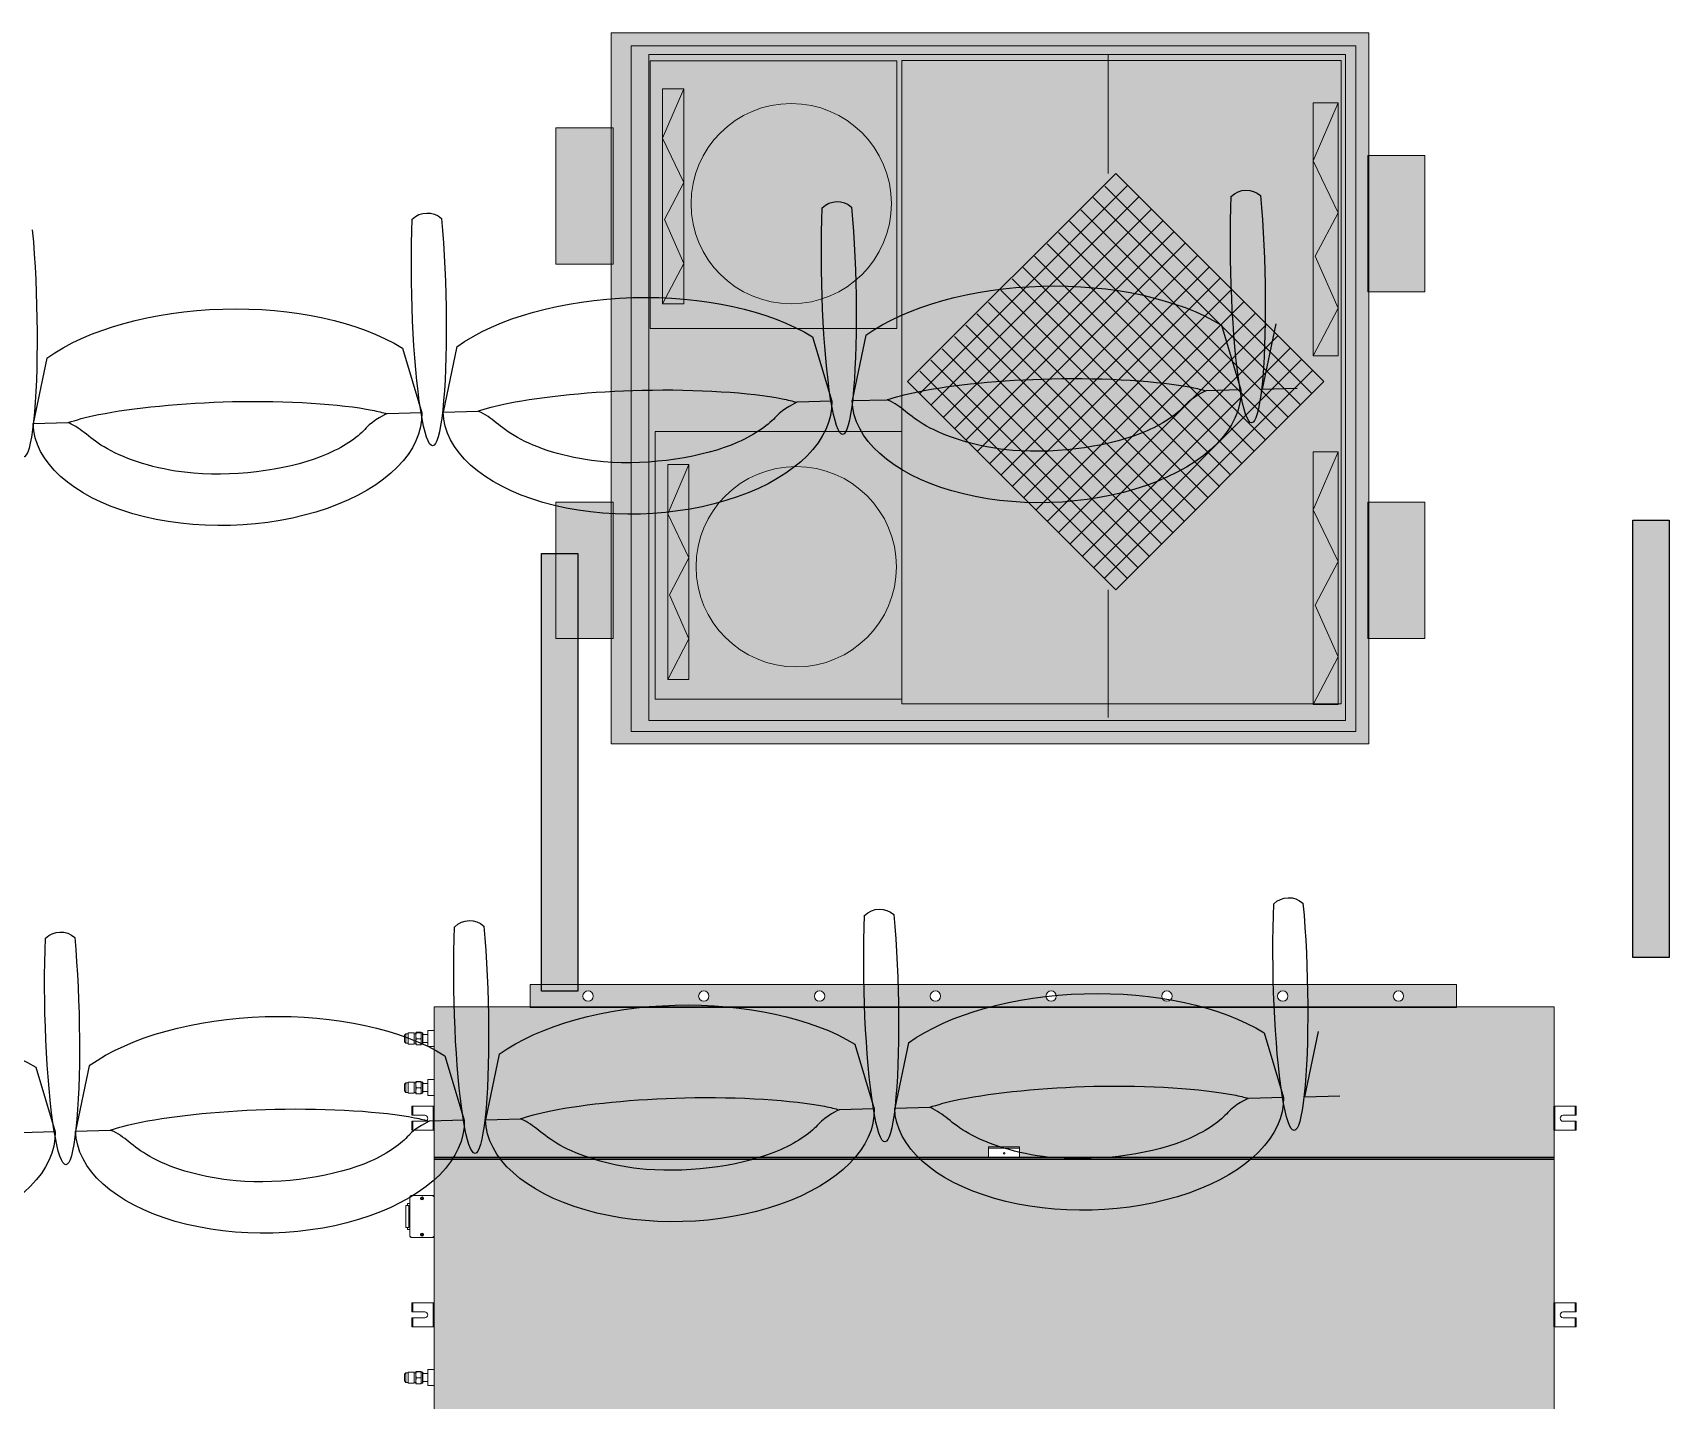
# Model space of a CAD drawing. Header units: metres. Extents: x -11 to 85, y -301 to 135.
# Drawn here: x 18.617 to 20.856, y 20.131 to 22.002 of the extents above; entities that cross this region are included whole.
import ezdxf

# ---------------------------------------------------------------- set-up
doc = ezdxf.new("R2010")
doc.units = ezdxf.units.M
doc.header["$LTSCALE"] = 0.036
for name, color, linetype in [('arxitek corofos', 252, 'Continuous'), ('hatch color', 252, 'Continuous'), ('HLEK_FL001_SYMBOLS', 230, 'Continuous'), ('KYKLOFORHTES', 152, 'Continuous'), ('SYMBOLA', 160, 'Continuous')]:
    doc.layers.add(name, color=color, linetype=linetype)
for name, color, linetype, lineweight in [('axel', 170, 'Continuous', 0), ('fan enallaktis', 162, 'Continuous', 0), ('fan enallaktis hatch', 141, 'Continuous', 0), ('fan klima vrv kanalati', 170, 'Continuous', 0)]:
    doc.layers.add(name, color=color, linetype=linetype, lineweight=lineweight)

# ---------------------------------------------------------------- blocks, each defined once
blk = doc.blocks.new('led 23W')
at = {"layer": 'hatch color'}
blk.add_hatch(color=181, dxfattribs=at).paths.add_polyline_path([(101.2388, -6.7734), (101.2388, -6.7234), (101.8376, -6.7234), (101.8376, -6.7734)])
at = {"layer": 'HLEK_FL001_SYMBOLS'}
blk.add_lwpolyline([(101.2388, -6.7734), (101.2388, -6.7234), (101.8376, -6.7234), (101.8376, -6.7734)], close=True, dxfattribs=at)
blk = doc.blocks.new('A$C5A126718')
at = {"layer": 'axel'}
for p, q in [((-0.0317, 0.0343), (-0.0317, 0.0321)), ((-0.0301, 0.0343), (-0.0317, 0.0343)), ((-0.0317, 0.0321), (-0.0317, 0.0236)), ((-0.0317, 0.0321), (-0.0301, 0.0321)), ((-0.0317, 0.0236), (-0.0301, 0.0236)), ((-0.0317, 0.0236), (-0.0317, 0.0214)), ((-0.0012, 0.0343), (-0.0301, 0.0343)), ((-0.0301, 0.0343), (-0.0301, 0.0321)), ((-0.0301, 0.0321), (-0.0301, 0.0236)), ((-0.0301, 0.0236), (-0.0301, 0.0214)), ((-0.0012, 0.0343), (0, 0.0343)), ((-0.0012, 0.0343), (-0.0012, 0.033)), ((-0.0012, 0.033), (-0.0012, 0.03)), ((-0.0012, 0.03), (-0.0012, 0.0271)), ((-0.0012, 0.0271), (0, 0.0271)), ((-0.0012, 0.027), (-0.0012, 0.0271)), ((-0.0012, 0.0073), (-0.0012, 0.027)), ((0.0004, 0.0271), (0.0004, 0.0343)), ((0.0004, 0.0271), (0.0004, 0.0343)), ((0.0004, 0.0211), (0.0004, 0.0271)), ((0.0004, 0.0211), (0.0004, 0.0271)), ((-0.0301, 0.0214), (-0.0317, 0.0214)), ((-0.0301, 0.0129), (-0.0317, 0.0129)), ((-0.0317, 0.0129), (-0.0317, 0.0107)), ((-0.0317, 0.0107), (-0.0301, 0.0107)), ((-0.0317, 0.0107), (-0.0317, 0.0021)), ((-0.0317, 0.0021), (-0.0301, 0.0021)), ((-0.0317, 0.0021), (-0.0317, 0)), ((-0.0301, 0), (-0.0317, 0)), ((-0.0301, 0.0214), (-0.0131, 0.0214)), ((-0.0301, 0.0129), (-0.0301, 0.0107)), ((-0.0131, 0.0129), (-0.0301, 0.0129)), ((-0.0301, 0.0107), (-0.0301, 0.0021)), ((-0.0301, 0.0021), (-0.0301, 0)), ((-0.0301, 0), (-0.0012, 0)), ((-0.0012, 0.0071), (-0.0012, 0.0073)), ((-0.0012, 0.0071), (0, 0.0071)), ((-0.0012, 0.0071), (-0.0012, 0.0043)), ((-0.0012, 0.0043), (-0.0012, 0.0013)), ((-0.0012, 0.0013), (-0.0012, 0)), ((-0.0012, 0), (0, 0)), ((0.0004, 0.0207), (0.0004, 0.0211)), ((0.0004, 0.0207), (0.0004, 0.0211)), ((0.0004, 0.0186), (0.0004, 0.0207)), ((0.0004, 0.0186), (0.0004, 0.0207)), ((0.0004, 0.0157), (0.0004, 0.0186)), ((0.0004, 0.0157), (0.0004, 0.0186)), ((0.0004, 0.0136), (0.0004, 0.0157)), ((0.0004, 0.0136), (0.0004, 0.0157)), ((0.0004, 0.0132), (0.0004, 0.0136)), ((0.0004, 0.0132), (0.0004, 0.0136)), ((0.0004, 0.0071), (0.0004, 0.0132)), ((0.0004, 0.0071), (0.0004, 0.0132)), ((0.0004, 0), (0.0004, 0.0071)), ((0.0004, 0), (0.0004, 0.0071))]:
    blk.add_line(p, q, dxfattribs=at)
blk.add_arc((-0.0131, 0.0171), 0.00429, 270, 90, dxfattribs=at)
blk = doc.blocks.new('A$C3A54651E')
at = {"layer": 'axel'}
for p, q in [((0.0091, 0.0228), (0, 0.0228)), ((0, 0.0228), (0, 0)), ((0.0091, 0), (0, 0)), ((0.0091, 0), (0.0091, 0.0228)), ((0.0091, 0.0171), (0.0162, 0.0171)), ((0.0091, 0.0057), (0.0162, 0.0057)), ((0.0162, 0.019), (0.0166, 0.0193)), ((0.0162, 0.0038), (0.0162, 0.019)), ((0.0162, 0.0038), (0.0166, 0.0035)), ((0.0166, 0.0035), (0.0166, 0.0193)), ((0.0166, 0.0193), (0.0184, 0.0193)), ((0.0166, 0.0035), (0.0184, 0.0035)), ((0.0184, 0.02), (0.0184, 0.0199)), ((0.0184, 0.02), (0.0184, 0.02)), ((0.0184, 0.0199), (0.0184, 0.0193)), ((0.0184, 0.0193), (0.0184, 0.0153)), ((0.0184, 0.0153), (0.0184, 0.0067)), ((0.0184, 0.0067), (0.0184, 0.0035)), ((0.0184, 0.0035), (0.0184, 0.0028)), ((0.0184, 0.0028), (0.0184, 0.0028)), ((0.0191, 0.0202), (0.0254, 0.0202)), ((0.0191, 0.0197), (0.0254, 0.0197)), ((0.0191, 0.0109), (0.0254, 0.0109)), ((0.0191, 0.0026), (0.0254, 0.0026)), ((0.0262, 0.0199), (0.0262, 0.02)), ((0.0262, 0.02), (0.0262, 0.02)), ((0.0262, 0.0182), (0.0262, 0.0199)), ((0.0262, 0.0153), (0.0262, 0.0182)), ((0.0262, 0.0182), (0.0284, 0.0182)), ((0.0262, 0.0067), (0.0262, 0.0153)), ((0.0262, 0.0046), (0.0262, 0.0067)), ((0.0262, 0.0028), (0.0262, 0.0046)), ((0.0262, 0.0046), (0.0284, 0.0046)), ((0.0262, 0.0028), (0.0262, 0.0028)), ((0.0284, 0.0193), (0.037, 0.0193)), ((0.0284, 0.0182), (0.0284, 0.0193)), ((0.0284, 0.0046), (0.0284, 0.0182)), ((0.0284, 0.0035), (0.0284, 0.0046)), ((0.0284, 0.0035), (0.037, 0.0035)), ((0.037, 0.0035), (0.037, 0.0193)), ((0.0373, 0.019), (0.037, 0.0193)), ((0.0373, 0.0037), (0.037, 0.0035)), ((0.0373, 0.0182), (0.0373, 0.019)), ((0.0373, 0.0046), (0.0373, 0.0182)), ((0.0373, 0.0182), (0.0403, 0.0182)), ((0.0373, 0.0037), (0.0373, 0.0046)), ((0.0373, 0.0046), (0.0403, 0.0046)), ((0.0403, 0.0046), (0.0403, 0.0182)), ((0.0423, 0.0162), (0.0403, 0.0182)), ((0.0423, 0.0066), (0.0403, 0.0046)), ((0.0423, 0.0066), (0.0423, 0.0162))]:
    blk.add_line(p, q, dxfattribs=at)
for points in [[(0.0191, 0.0202, 0.004311), (0.019, 0.0202, 0.005535), (0.0188, 0.0202, 0.007292), (0.0187, 0.0201, 0.009929), (0.0186, 0.0201), (0.0186, 0.0201, 0.019665), (0.0185, 0.02, 0.032685), (0.0184, 0.02, 0.060642), (0.0184, 0.02), (0.0184, 0.02)], [(0.0184, 0.0199, 0.159929), (0.0184, 0.0199, 0.090191), (0.0184, 0.0199, 0.0462), (0.0184, 0.0199, 0.02623), (0.0185, 0.0198), (0.0186, 0.0198, 0.013719), (0.0187, 0.0198, 0.009481), (0.0188, 0.0198, 0.006867), (0.0189, 0.0197, 0.005151), (0.0191, 0.0197)], [(0.0191, 0.0197, 0.015295), (0.0188, 0.0186, 0.017604), (0.0186, 0.0175), (0.0185, 0.0169, 0.02245), (0.0184, 0.0158), (0.0184, 0.0153)], [(0.0184, 0.0153, 0.023182), (0.0184, 0.0142, 0.022013), (0.0186, 0.0131), (0.0187, 0.0125, 0.017076), (0.0189, 0.0114), (0.0191, 0.0109)], [(0.0191, 0.0109, 0.016103), (0.0188, 0.0098, 0.018613), (0.0186, 0.0088), (0.0185, 0.0083, 0.023826), (0.0184, 0.0072), (0.0184, 0.0067)], [(0.0184, 0.0067, 0.024647), (0.0184, 0.0057, 0.023359), (0.0186, 0.0046), (0.0187, 0.0041, 0.018023), (0.0189, 0.0031), (0.0191, 0.0026)], [(0.0191, 0.0026, -0.004311), (0.019, 0.0026, -0.005535), (0.0188, 0.0026, -0.007292), (0.0187, 0.0027, -0.009929), (0.0186, 0.0027), (0.0186, 0.0027, -0.019665), (0.0185, 0.0027, -0.032685), (0.0184, 0.0028, -0.060642), (0.0184, 0.0028), (0.0184, 0.0028)], [(0.0262, 0.02, 0.102242), (0.0262, 0.02, 0.051435), (0.0261, 0.02, 0.028507), (0.0261, 0.0201, 0.01755), (0.026, 0.0201), (0.0259, 0.0201, 0.009159), (0.0258, 0.0201, 0.006785), (0.0257, 0.0202, 0.005184), (0.0255, 0.0202), (0.0254, 0.0202)], [(0.0254, 0.0197, 0.004812), (0.0256, 0.0197, 0.00636), (0.0258, 0.0198, 0.008685), (0.0259, 0.0198, 0.012384), (0.026, 0.0198), (0.0261, 0.0198, 0.023143), (0.0261, 0.0199, 0.039656), (0.0262, 0.0199, 0.07579), (0.0262, 0.0199, 0.144125), (0.0262, 0.0199)], [(0.0262, 0.0153, 0.023214), (0.0262, 0.0164, 0.02204), (0.026, 0.0175), (0.0259, 0.018, 0.017046), (0.0256, 0.0191), (0.0254, 0.0197)], [(0.0254, 0.0109, 0.01528), (0.0258, 0.012, 0.017585), (0.026, 0.013), (0.0261, 0.0136, 0.022468), (0.0262, 0.0147), (0.0262, 0.0153)], [(0.0262, 0.0067, 0.024685), (0.0262, 0.0078, 0.023392), (0.026, 0.0088), (0.0259, 0.0093, 0.017988), (0.0256, 0.0103), (0.0254, 0.0109)], [(0.0254, 0.0026, 0.016073), (0.0258, 0.0036, 0.018575), (0.026, 0.0046), (0.0261, 0.0052, 0.023861), (0.0262, 0.0062), (0.0262, 0.0067)], [(0.0262, 0.0028, -0.102242), (0.0262, 0.0028, -0.051435), (0.0261, 0.0028, -0.028507), (0.0261, 0.0027, -0.01755), (0.026, 0.0027), (0.0259, 0.0027, -0.009159), (0.0258, 0.0026, -0.006785), (0.0257, 0.0026, -0.005184), (0.0255, 0.0026), (0.0254, 0.0026)]]:
    blk.add_lwpolyline(points, format="xyb", dxfattribs=at)
blk = doc.blocks.new('A$C531E15D6')
at = {"layer": 'axel'}
for p, q in [((-0.0003, 0.0241), (-0.0003, -0.0359)), ((-0.0003, 0.0241), (0.0009, 0.0241)), ((0.0021, 0.0241), (0, 0.022)), ((0.0012, 0.0241), (0.0009, 0.0241)), ((0.0012, 0.0241), (0.0009, 0.0241)), ((0.0012, 0.0241), (0.0021, 0.0241)), ((0.0021, 0.0241), (0.0321, 0.0241)), ((0.0021, 0.0241), (0.0321, 0.0241)), ((0.0321, 0.0241), (0.0343, 0.022)), ((-0.0003, 0.0134), (0, 0.0134)), ((-0.0003, 0.0113), (0, 0.0113)), ((-0.0003, 0.0066), (-0.0003, 0.0031)), ((-0.0003, 0.0066), (-0.0003, 0.0031)), ((0, 0.0059), (-0.0003, 0.0059)), ((-0.0003, 0.0031), (-0.0003, -0.0276)), ((0, 0.0059), (0, 0.022)), ((0, -0.0059), (0, 0.0059)), ((0, -0.0059), (0, 0.0059)), ((0.0343, 0.022), (0.0343, 0.0134)), ((0.0343, 0.022), (0.0343, 0.0134)), ((0.0343, 0.0134), (0.0343, -0.0251)), ((0.0343, 0.0134), (0.0343, -0.0251)), ((0.038, 0.0127), (0.0343, 0.0128)), ((0.0347, 0.0056), (0.0343, 0.0056)), ((0.0347, 0.0056), (0.0347, -0.0059)), ((0.0357, 0.0099), (0.0357, 0.0045)), ((0.04, 0.0099), (0.0357, 0.0099)), ((0.0357, 0.0045), (0.0357, 0.0038)), ((0.0357, 0.0045), (0.0357, 0.0038)), ((0.0357, 0.0038), (0.0357, -0.0059)), ((0.0357, 0.0038), (0.0357, -0.0059)), ((0.038, 0.0127), (0.038, 0.0099)), ((0.04, 0.0099), (0.04, -0.0059)), ((0, -0.0176), (-0.0003, -0.0176)), ((-0.0003, -0.023), (0, -0.023)), ((0, -0.0176), (0, -0.0059)), ((0, -0.0176), (0, -0.0059)), ((0, -0.0337), (0, -0.0176)), ((0.0347, -0.0173), (0.0343, -0.0173)), ((0.0347, -0.0059), (0.0347, -0.0173)), ((0.0357, -0.0059), (0.0357, -0.0155)), ((0.0357, -0.0059), (0.0357, -0.0155)), ((0.0357, -0.0155), (0.0357, -0.0162)), ((0.0357, -0.0155), (0.0357, -0.0162)), ((0.0357, -0.0162), (0.0357, -0.0216)), ((0.04, -0.0216), (0.0357, -0.0216)), ((0.038, -0.0244), (0.038, -0.0216)), ((0.04, -0.0059), (0.04, -0.0216)), ((-0.0003, -0.0251), (0, -0.0251)), ((-0.0003, -0.0276), (-0.0003, -0.0312)), ((-0.0003, -0.0276), (-0.0003, -0.0312)), ((-0.0003, -0.0359), (0.0021, -0.0359)), ((0.0021, -0.0359), (0, -0.0337)), ((0.0321, -0.0359), (0.0021, -0.0359)), ((0.0321, -0.0359), (0.0021, -0.0359)), ((0.0343, -0.0337), (0.0321, -0.0359)), ((0.038, -0.0244), (0.0343, -0.0245)), ((0.0343, -0.0251), (0.0343, -0.0337)), ((0.0343, -0.0251), (0.0343, -0.0337))]:
    blk.add_line(p, q, dxfattribs=at)
for centre, radius in [((0.0171, 0.0199), 0.00214), ((0.0171, 0.0199), 0.00111), ((0.0171, -0.0316), 0.00214), ((0.0171, -0.0316), 0.00111)]:
    blk.add_circle(centre, radius, dxfattribs=at)
for centre, radius, start, end in [((0.0321, 0.022), 0.00214, 0, 90), ((0.0346, 0.0045), 0.00107, 0, 89.5416), ((0.0346, -0.0162), 0.00107, 270.4584, 0), ((0.0321, -0.0337), 0.00214, 270, 0)]:
    blk.add_arc(centre, radius, start, end, dxfattribs=at)
blk = doc.blocks.new('kanalati vrv')
at = {"layer": 'axel'}
h = blk.add_hatch(color=211, dxfattribs=at)
h.paths.add_polyline_path([(1068.2422, -83.982), (1068.2422, -84.0084), (1069.2982, -84.0084), (1069.2982, -83.982)])
h.paths.add_polyline_path([(1068.7042, -84.0011, -1), (1068.7042, -83.9893, -1)], flags=16)
h.paths.add_polyline_path([(1068.8362, -83.9893, -1), (1068.8362, -84.0011, -1)], flags=16)
h.paths.add_polyline_path([(1068.5722, -84.0011, -1), (1068.5722, -83.9893, -1)], flags=16)
h.paths.add_polyline_path([(1068.9682, -83.9893, -1), (1068.9682, -84.0011, -1)], flags=16)
h.paths.add_polyline_path([(1068.4402, -84.0011, -1), (1068.4402, -83.9893, -1)], flags=16)
h.paths.add_polyline_path([(1069.1002, -83.9893, -1), (1069.1002, -84.0011, -1)], flags=16)
h.paths.add_polyline_path([(1068.3082, -84.0011, -1), (1068.3082, -83.9893, -1)], flags=16)
h.paths.add_polyline_path([(1069.2322, -83.9893, -1), (1069.2322, -84.0011, -1)], flags=16)
for color, points in [(151, [(1068.1328, -84.0076), (1068.1328, -84.0345), (1068.1328, -84.0345), (1068.1328, -84.0527), (1068.1328, -84.0527), (1068.1328, -84.0905), (1068.1328, -84.0905), (1068.1328, -84.1087), (1068.1328, -84.1087), (1068.1328, -84.1208), (1068.1328, -84.1208), (1068.1328, -84.1265), (1068.1328, -84.1313), (1068.1328, -84.1316), (1068.1328, -84.1356), (1068.1328, -84.1425), (1068.1328, -84.1482), (1068.1328, -84.1482), (1068.1328, -84.1787), (1068.7649, -84.1787), (1068.7649, -84.167), (1068.8003, -84.167), (1068.8003, -84.1787), (1069.4098, -84.1787), (1069.4098, -84.1482), (1069.4092, -84.1482), (1069.4092, -84.1425), (1069.4092, -84.1376), (1069.4092, -84.1333), (1069.4092, -84.1313), (1069.4092, -84.1265), (1069.4092, -84.1208), (1069.4098, -84.1208), (1069.4098, -84.0076)]), (150, [(1069.4098, -84.4866), (1069.4098, -84.3724), (1069.4092, -84.3724), (1069.4092, -84.3667), (1069.4092, -84.3618), (1069.4092, -84.3615), (1069.4092, -84.3575), (1069.4092, -84.3507), (1069.4092, -84.345), (1069.4098, -84.345), (1069.4098, -84.1815), (1068.5259, -84.1815), (1068.1356, -84.1815), (1068.1356, -84.1815), (1068.1329, -84.1815), (1068.1329, -84.4866)]), (151, [(1068.6935, -84.5923), (1068.6935, -84.5146), (1068.2945, -84.5146), (1068.2945, -84.5923)]), (151, [(1068.854, -84.5146), (1068.854, -84.5923), (1069.2529, -84.5923), (1069.2529, -84.5146)])]:
    blk.add_hatch(color=color, dxfattribs=at).paths.add_polyline_path(points)
h = blk.add_hatch(color=211, dxfattribs=at)
h.paths.add_polyline_path([(1068.2422, -84.4871), (1068.2422, -84.5135), (1069.2982, -84.5135), (1069.2982, -84.4871)])
h.paths.add_polyline_path([(1068.7042, -84.5062, -1), (1068.7042, -84.4944, -1)], flags=16)
h.paths.add_polyline_path([(1068.8362, -84.4944, -1), (1068.8362, -84.5062, -1)], flags=16)
h.paths.add_polyline_path([(1068.5722, -84.5062, -1), (1068.5722, -84.4944, -1)], flags=16)
h.paths.add_polyline_path([(1068.9682, -84.4944, -1), (1068.9682, -84.5062, -1)], flags=16)
h.paths.add_polyline_path([(1068.4402, -84.5062, -1), (1068.4402, -84.4944, -1)], flags=16)
h.paths.add_polyline_path([(1069.1002, -84.4944, -1), (1069.1002, -84.5062, -1)], flags=16)
h.paths.add_polyline_path([(1068.3082, -84.5062, -1), (1068.3082, -84.4944, -1)], flags=16)
h.paths.add_polyline_path([(1069.2322, -84.4944, -1), (1069.2322, -84.5062, -1)], flags=16)
for p, q in [((1068.7649, -84.167), (1068.8003, -84.167)), ((1068.7649, -84.1787), (1068.7649, -84.167)), ((1068.8003, -84.1687), (1068.7649, -84.1687)), ((1068.8003, -84.167), (1068.8003, -84.1787)), ((1068.1328, -84.1787), (1068.5629, -84.1787)), ((1068.5259, -84.1799), (1068.1328, -84.1799)), ((1068.5259, -84.1802), (1068.1328, -84.1802)), ((1068.5259, -84.1815), (1068.1356, -84.1815)), ((1069.4098, -84.1799), (1068.524, -84.1799)), ((1069.4098, -84.1802), (1068.5259, -84.1802)), ((1069.4098, -84.1815), (1068.5259, -84.1815)), ((1068.5613, -84.1787), (1069.4098, -84.1787)), ((1068.7649, -84.1787), (1068.7649, -84.1799)), ((1068.8003, -84.1787), (1068.8003, -84.1799))]:
    blk.add_line(p, q, dxfattribs=at)
at = {"layer": 'axel', "linetype": 'Continuous'}
for points in [[(1069.2982, -83.982), (1068.2422, -83.982), (1068.2422, -84.0084), (1069.2982, -84.0084)], [(1069.2982, -84.4871), (1068.2422, -84.4871), (1068.2422, -84.5135), (1069.2982, -84.5135)]]:
    blk.add_lwpolyline(points, close=True, dxfattribs=at)
at = {"layer": 'axel'}
for points in [[(1069.4098, -84.0076), (1068.1328, -84.0076), (1068.1328, -84.1787), (1069.4098, -84.1787)], [(1069.4098, -84.4866), (1068.1328, -84.4866), (1068.1328, -84.0076), (1069.4098, -84.0076)], [(1069.4098, -84.4866), (1068.1329, -84.4866), (1068.1329, -84.1815), (1069.4098, -84.1815)]]:
    blk.add_lwpolyline(points, close=True, dxfattribs=at)
at = {"layer": 'axel', "linetype": 'Continuous'}
for centre in [(1068.3082, -83.9952), (1068.4402, -83.9952), (1068.5722, -83.9952), (1068.7042, -83.9952), (1068.8362, -83.9952), (1068.9682, -83.9952), (1069.1002, -83.9952), (1069.2322, -83.9952), (1068.3082, -84.5003), (1068.4402, -84.5003), (1068.5722, -84.5003), (1068.7042, -84.5003), (1068.8362, -84.5003), (1068.9682, -84.5003), (1069.1002, -84.5003), (1069.2322, -84.5003)]:
    blk.add_circle(centre, 0.00591, dxfattribs=at)
at = {"layer": 'axel'}
blk.add_circle((1068.7826, -84.1744), 0.000886, dxfattribs=at)
at = {"layer": 'fan klima vrv kanalati'}
for points in [[(1068.2945, -84.5146), (1068.6935, -84.5146), (1068.6935, -84.5923), (1068.2945, -84.5923)], [(1068.854, -84.5146), (1069.2529, -84.5146), (1069.2529, -84.5923), (1068.854, -84.5923)]]:
    blk.add_lwpolyline(points, close=True, dxfattribs=at)
for name, p, xscale, yscale, zscale in [('A$C3A54651E', (1068.1328, -84.0527), -0.8000000000029104, 0.7999999999992724, 0.799999999999983), ('A$C3A54651E', (1068.1328, -84.1087), -0.8000000000029104, 0.7999999999992724, 0.799999999999983), ('A$C5A126718', (1068.1325, -84.1482), 0.8000000000029104, 0.8000000000029104, 0.8000000000029104), ('A$C5A126718', (1069.4095, -84.1482), -0.8000000000029104, 0.7999999999992724, 0.799999999999983), ('A$C531E15D6', (1068.1326, -84.2419), -0.8000000000029104, 0.7999999999992724, 0.799999999999983), ('A$C3A54651E', (1068.1328, -84.4393), -0.8000000000029104, 0.7999999999992724, 0.799999999999983)]:
    blk.add_blockref(name, p, dxfattribs=dict(xscale=xscale, yscale=yscale, zscale=zscale))
at = {"rotation": 180}
for p, xscale, yscale, zscale in [((1068.1325, -84.345), -0.8000000000029104, 0.7999999999992724, 0.799999999999983), ((1069.4095, -84.345), 0.8000000000029104, 0.8000000000029104, 0.8000000000029104)]:
    blk.add_blockref('A$C5A126718', p, dxfattribs=dict(at, xscale=xscale, yscale=yscale, zscale=zscale))
blk = doc.blocks.new('gY1_a36')
at = {"layer": 'SYMBOLA', "color": 0}
blk.add_solid([(0.15, 0.075), (0.15, -0.075), (0, 0)], dxfattribs=at)
blk = doc.blocks.new('gY1_a40')
at = {"layer": 'SYMBOLA'}
for points in [[(0.15, 0.075), (0.15, -0.075), (0, 0)], [(0.0099, 0), (0.3099, 0.075), (0.2849, 0)], [(0.3099, -0.075), (0.2849, 0), (0.0099, 0)]]:
    blk.add_solid(points, dxfattribs=at)
blk = doc.blocks.new('fan enallaktis')
at = {"layer": 'fan enallaktis hatch'}
for points in [[(-1.2878, 0.0641), (-0.0609, 0.0641), (-0.0609, 1.2155), (-1.2878, 1.2155), (-1.2878, 1.0449), (-1.2842, 1.0449), (-1.2842, 0.824), (-1.2878, 0.824)], [(-1.2878, 0.439), (-1.2842, 0.439), (-1.2842, 0.2181), (-1.2878, 0.2181), (-1.2878, 0.0641), (-0.0609, 0.0641), (-0.0609, 1.2155), (-1.2878, 1.2155)], [(-1.2878, 0.0641), (-0.0609, 0.0641), (-0.0609, 0.824), (-0.0627, 0.824), (-0.0627, 1.0449), (-0.0609, 1.0449), (-0.0609, 1.2155), (-1.2878, 1.2155)], [(-1.2878, 0.0641), (-0.0609, 0.0641), (-0.0609, 0.263), (-0.0627, 0.263), (-0.0627, 0.4839), (-0.0609, 0.4839), (-0.0609, 1.2155), (-1.2878, 1.2155)], [(-1.2878, 0.0641), (-0.0609, 0.0641), (-0.0609, 0.824), (-0.0627, 0.824), (-0.0627, 1.0449), (-0.0609, 1.0449), (-0.0609, 1.2155), (-1.2878, 1.2155)], [(-1.2878, 0.0641), (-0.0609, 0.0641), (-0.0609, 1.2155), (-1.2878, 1.2155), (-1.2878, 1.0449), (-1.2842, 1.0449), (-1.2842, 0.824), (-1.2878, 0.824)], [(-0.151, 0.8366), (-0.1107, 0.9204), (-0.1476, 0.9909), (-0.1107, 1.0748), (-0.1503, 1.1507), (-0.151, 1.1507)], [(-0.1107, 1.0748), (-0.1107, 1.1507), (-0.1503, 1.1507)], [(-1.1961, 0.8431), (-1.1619, 0.9144), (-1.1933, 0.9743), (-1.1619, 1.0456), (-1.1961, 1.1112)], [(-1.1619, 1.0456), (-1.1619, 1.1112), (-1.1961, 1.1112)], [(-0.8257, 0.9287, 1), (-1.1502, 0.9287, 1)], [(-0.1107, 1.0748), (-0.1476, 0.9909), (-0.1107, 0.9204)], [(-1.2878, 1.0449), (-1.377, 1.0449), (-1.377, 0.824), (-1.2878, 0.824)], [(-1.1933, 0.9743), (-1.1619, 0.9144), (-1.1619, 1.0456)], [(-0.0609, 0.824), (0.0301, 0.824), (0.0301, 1.0449), (-0.0609, 1.0449)], [(-1.1619, 0.9144), (-1.1961, 0.8431), (-1.1619, 0.7633)], [(-0.1107, 0.9204), (-0.151, 0.8366), (-0.1107, 0.7426)], [(-1.1961, 0.7633), (-1.1619, 0.7633), (-1.1961, 0.8431)], [(-0.151, 0.8366), (-0.151, 0.7426), (-0.1107, 0.7426)], [(-0.151, 0.2717), (-0.1107, 0.3556), (-0.1476, 0.426), (-0.1107, 0.5099), (-0.151, 0.5871)], [(-0.1107, 0.5871), (-0.151, 0.5871), (-0.1107, 0.5099)], [(-0.1107, 0.5099), (-0.1476, 0.426), (-0.1107, 0.3556)], [(-0.0609, 0.263), (0.0301, 0.263), (0.0301, 0.4839), (-0.0609, 0.4839)], [(-1.2878, 0.439), (-1.377, 0.439), (-1.377, 0.2181), (-1.2878, 0.2181)], [(-0.1107, 0.1778), (-0.1107, 0.3556), (-0.151, 0.2717)], [(-0.151, 0.1778), (-0.1107, 0.1778), (-0.151, 0.2717)]]:
    blk.add_hatch(color=256, dxfattribs=at).paths.add_polyline_path(points)
h = blk.add_hatch(color=256, dxfattribs=at)
h.paths.add_polyline_path([(-1.2878, 1.0449), (-1.2842, 1.0449), (-1.2842, 0.824), (-1.2878, 0.824), (-1.2878, 0.439), (-1.2842, 0.439), (-1.2842, 0.2181), (-1.2878, 0.2181), (-1.2878, 0.0641), (-0.0609, 0.0641), (-0.0609, 0.263), (-0.0627, 0.263), (-0.0627, 0.4839), (-0.0609, 0.4839), (-0.0609, 0.824), (-0.0627, 0.824), (-0.0627, 1.0449), (-0.0609, 1.0449), (-0.0609, 1.2155), (-1.2878, 1.2155)])
h.paths.add_polyline_path([(-1.2551, 0.0851), (-0.0819, 0.0851), (-0.0819, 1.1956), (-1.2551, 1.1956)], flags=16)
h.paths.add_polyline_path([(-1.2265, 1.178), (-0.0987, 1.178), (-0.0987, 0.0995), (-1.2265, 0.0995)], flags=0)
h.paths.add_polyline_path([(-1.2161, 1.1431), (-0.8172, 1.1431), (-0.8172, 1.1507), (-0.151, 1.1507), (-0.151, 1.1519), (-0.1058, 1.1519), (-0.1058, 0.1091), (-0.8172, 0.1091), (-0.8172, 0.7097), (-1.2161, 0.7097)], flags=0)
h.paths.add_polyline_path([(-1.1961, 1.1112), (-1.1619, 1.1112), (-1.1619, 0.7633), (-1.1961, 0.7633)], flags=0)
h.paths.add_polyline_path([(-0.8257, 0.9287, -1), (-1.1502, 0.9287, -1)], flags=0)
h.paths.add_polyline_path([(-1.0821, 1.0511), (-0.8379, 0.929), (-1.0821, 0.8069)], flags=0)
h.paths.add_polyline_path([(-1.2243, 0.5433), (-0.825, 0.5433), (-0.825, 0.1098), (-1.2243, 0.1098)], flags=0)
h.paths.add_polyline_path([(-1.2043, 0.5031), (-1.1701, 0.5031), (-1.1701, 0.1552), (-1.2043, 0.1552)], flags=0)
h.paths.add_polyline_path([(-0.8339, 0.3409, -1), (-1.1583, 0.3409, -1)], flags=0)
h.paths.add_polyline_path([(-0.4706, 0.966), (-0.1336, 0.629), (-0.4706, 0.292), (-0.8077, 0.629)], flags=0)
h.paths.add_polyline_path([(-0.7696, 0.6299), (-0.4704, 0.9291), (-0.1713, 0.6299), (-0.4704, 0.3308)], flags=0)
h.paths.add_polyline_path([(-0.7338, 0.6309), (-0.4704, 0.8942), (-0.2071, 0.6309), (-0.4704, 0.3676)], flags=0)
h.paths.add_polyline_path([(-0.6954, 0.6324), (-0.4704, 0.8574), (-0.2455, 0.6324), (-0.4704, 0.4075)], flags=0)
h.paths.add_polyline_path([(-0.657, 0.6309), (-0.4704, 0.8175), (-0.2838, 0.6309), (-0.4704, 0.4443)], flags=0)
h.paths.add_polyline_path([(-0.6204, 0.6307), (-0.4704, 0.7807), (-0.3205, 0.6307), (-0.4704, 0.4807)], flags=0)
h.paths.add_polyline_path([(-0.5838, 0.6309), (-0.4704, 0.7442), (-0.3571, 0.6309), (-0.4704, 0.5176)], flags=0)
h.paths.add_polyline_path([(-0.5454, 0.6324), (-0.4704, 0.7074), (-0.3955, 0.6324), (-0.4704, 0.5574)], flags=0)
h.paths.add_polyline_path([(-0.5071, 0.6309), (-0.4704, 0.6675), (-0.4338, 0.6309), (-0.4704, 0.5943)], flags=0)
h.paths.add_polyline_path([(-0.9019, 0.4626), (-0.9019, 0.2185), (-1.1461, 0.3405)], flags=0)
h.paths.add_polyline_path([(-0.151, 0.5871), (-0.1107, 0.5871), (-0.1107, 0.1778), (-0.151, 0.1778)], flags=0)
h = blk.add_hatch(color=256, dxfattribs=at)
h.paths.add_polyline_path([(-1.2161, 0.7097), (-1.2161, 1.1431), (-0.8172, 1.1431), (-0.8172, 1.1507), (-0.151, 1.1507), (-0.151, 1.1519), (-0.1107, 1.1519), (-0.1107, 1.1507), (-0.1058, 1.1507), (-0.1058, 0.1091), (-0.4829, 0.1091), (-0.4829, 0.0995), (-0.0987, 0.0995), (-0.0987, 1.178), (-1.2265, 1.178), (-1.2265, 0.0995), (-0.4829, 0.0995), (-0.4829, 0.1091), (-0.8172, 0.1091), (-0.8172, 0.7097)])
h.paths.add_polyline_path([(-0.825, 0.5433), (-0.825, 0.1098), (-1.2243, 0.1098), (-1.2243, 0.5433)], flags=16)
h.paths.add_polyline_path([(-1.1701, 0.5031), (-1.1701, 0.1552), (-1.2043, 0.1552), (-1.2043, 0.5031)], flags=0)
h.paths.add_polyline_path([(-0.8339, 0.3409, -1), (-1.1583, 0.3409, -1)], flags=0)
h.paths.add_polyline_path([(-0.9019, 0.4626), (-0.9019, 0.2185), (-1.1461, 0.3405)], flags=0)
h = blk.add_hatch(color=256, dxfattribs=at)
h.paths.add_polyline_path([(-0.8172, 0.1091), (-0.1058, 0.1091), (-0.1058, 1.1507), (-0.8168, 1.1507), (-0.8168, 0.7097), (-0.8172, 0.7097)])
h.paths.add_polyline_path([(-0.8257, 0.9287, 1), (-1.1502, 0.9287, 1)])
h.paths.add_polyline_path([(-0.8379, 0.929), (-1.0821, 0.8069), (-1.0821, 1.0511)], flags=16)
h.paths.add_polyline_path([(-1.1619, 1.1112), (-1.1619, 0.7633), (-1.1961, 0.7633), (-1.1961, 1.1112)])
h = blk.add_hatch(color=256, dxfattribs=at)
h.paths.add_polyline_path([(-0.8168, 1.1507), (-0.8168, 0.7097), (-0.8172, 0.7097), (-0.8172, 0.1091), (-0.1058, 0.1091), (-0.1058, 0.7426), (-0.151, 0.7426), (-0.151, 1.1507)])
h.paths.add_polyline_path([(-0.4706, 0.966), (-0.1336, 0.629), (-0.4706, 0.292), (-0.8077, 0.629)], flags=16)
h.paths.add_polyline_path([(-0.4704, 0.9291), (-0.1713, 0.6299), (-0.4704, 0.3308), (-0.7696, 0.6299)], flags=0)
h.paths.add_polyline_path([(-0.4704, 0.8942), (-0.2071, 0.6309), (-0.4704, 0.3676), (-0.7338, 0.6309)], flags=0)
h.paths.add_polyline_path([(-0.2455, 0.6324), (-0.4704, 0.4075), (-0.6954, 0.6324), (-0.4704, 0.8574)], flags=0)
h.paths.add_polyline_path([(-0.2838, 0.6309), (-0.4704, 0.4443), (-0.657, 0.6309), (-0.4704, 0.8175)], flags=0)
h.paths.add_polyline_path([(-0.3205, 0.6307), (-0.4704, 0.4807), (-0.6204, 0.6307), (-0.4704, 0.7807)], flags=0)
h.paths.add_polyline_path([(-0.3571, 0.6309), (-0.4704, 0.5176), (-0.5838, 0.6309), (-0.4704, 0.7442)], flags=0)
h.paths.add_polyline_path([(-0.3955, 0.6324), (-0.4704, 0.5574), (-0.5454, 0.6324), (-0.4704, 0.7074)], flags=0)
h.paths.add_polyline_path([(-0.4338, 0.6309), (-0.4704, 0.5943), (-0.5071, 0.6309), (-0.4704, 0.6675)], flags=0)
h.paths.add_polyline_path([(-0.151, 0.5871), (-0.1107, 0.5871), (-0.1107, 0.1778), (-0.151, 0.1778)], flags=16)
h = blk.add_hatch(color=256, dxfattribs=at)
h.paths.add_polyline_path([(-1.2243, 0.1098), (-0.825, 0.1098), (-0.825, 0.5433), (-1.2243, 0.5433)])
h.paths.add_polyline_path([(-0.8339, 0.3409, 1), (-1.1583, 0.3409, 1)], flags=16)
h.paths.add_polyline_path([(-1.1461, 0.3405), (-0.9019, 0.4626), (-0.9019, 0.2185)], flags=0)
at = {"layer": 'fan enallaktis'}
for p, q in [((-0.4829, 0.966), (-0.4829, 1.173)), ((-0.151, 1.1519), (-0.1107, 1.0748)), ((-1.1961, 1.1112), (-1.1619, 1.0456)), ((-0.1107, 1.0748), (-0.1476, 0.9909)), ((-1.1619, 1.0456), (-1.1933, 0.9743)), ((-0.1476, 0.9909), (-0.1107, 0.9204)), ((-1.1933, 0.9743), (-1.1619, 0.9144)), ((-0.7877, 0.6119), (-0.4516, 0.9479)), ((-0.7702, 0.5944), (-0.4342, 0.9305)), ((-0.5057, 0.9295), (-0.1697, 0.5934)), ((-0.4883, 0.947), (-0.1522, 0.6109)), ((-1.1619, 0.9144), (-1.1961, 0.8431)), ((-0.7518, 0.576), (-0.4157, 0.9121)), ((-0.5241, 0.9111), (-0.1881, 0.575)), ((-0.1107, 0.9204), (-0.151, 0.8366)), ((-0.7319, 0.5561), (-0.3958, 0.8921)), ((-0.5441, 0.8912), (-0.208, 0.5551)), ((-0.7135, 0.5376), (-0.3774, 0.8737)), ((-0.6953, 0.5194), (-0.3592, 0.8555)), ((-0.5807, 0.8545), (-0.2446, 0.5185)), ((-0.5625, 0.8727), (-0.2264, 0.5367)), ((-1.1961, 0.8431), (-1.1619, 0.7633)), ((-0.6768, 0.501), (-0.3408, 0.8371)), ((-0.5991, 0.8361), (-0.2631, 0.5)), ((-0.151, 0.8366), (-0.1107, 0.7426)), ((-0.6569, 0.4811), (-0.3208, 0.8171)), ((-0.6385, 0.4627), (-0.3024, 0.7987)), ((-0.6375, 0.7978), (-0.3014, 0.4617)), ((-0.6191, 0.8162), (-0.283, 0.4801)), ((-0.6557, 0.7795), (-0.3196, 0.4435)), ((-0.6203, 0.4444), (-0.2842, 0.7805)), ((-0.6741, 0.7611), (-0.338, 0.4251)), ((-0.6019, 0.426), (-0.2658, 0.7621)), ((-0.5819, 0.4061), (-0.2458, 0.7422)), ((-0.7125, 0.7228), (-0.3764, 0.3867)), ((-0.6941, 0.7412), (-0.358, 0.4051)), ((-0.5635, 0.3877), (-0.2274, 0.7237)), ((-0.7307, 0.7046), (-0.3946, 0.3685)), ((-0.5453, 0.3695), (-0.2092, 0.7055)), ((-0.7691, 0.6662), (-0.433, 0.3301)), ((-0.7491, 0.6861), (-0.413, 0.3501)), ((-0.5269, 0.351), (-0.1908, 0.6871)), ((-0.5069, 0.3311), (-0.1708, 0.6672)), ((-0.7875, 0.6478), (-0.4514, 0.3117)), ((-0.4885, 0.3127), (-0.1524, 0.6488)), ((-0.151, 0.5871), (-0.1107, 0.5099)), ((-0.1107, 0.5099), (-0.1476, 0.426)), ((-1.2043, 0.5031), (-1.1701, 0.4376)), ((-1.1701, 0.4376), (-1.2014, 0.3663)), ((-0.1476, 0.426), (-0.1107, 0.3556)), ((-1.2014, 0.3663), (-1.1701, 0.3064)), ((-0.1107, 0.3556), (-0.151, 0.2717)), ((-1.1701, 0.3064), (-1.2043, 0.2351)), ((-0.4829, 0.292), (-0.4829, 0.0996)), ((-0.151, 0.2717), (-0.1107, 0.1778)), ((-1.2043, 0.2351), (-1.1701, 0.1552))]:
    blk.add_line(p, q, dxfattribs=at)
for points in [[(-1.2878, 1.2155), (-0.0609, 1.2155), (-0.0609, 0.0641), (-1.2878, 0.0641)], [(-1.2551, 1.1956), (-0.0819, 1.1956), (-0.0819, 0.0851), (-1.2551, 0.0851)], [(-1.2265, 1.178), (-0.0987, 1.178), (-0.0987, 0.0995), (-1.2265, 0.0995)], [(-1.2161, 1.1431), (-0.8168, 1.1431), (-0.8168, 0.7097), (-1.2161, 0.7097)], [(-0.8172, 1.1507), (-0.1058, 1.1507), (-0.1058, 0.1091), (-0.8172, 0.1091)], [(-0.151, 1.1519), (-0.1107, 1.1519), (-0.1107, 0.7426), (-0.151, 0.7426)], [(-1.1961, 1.1112), (-1.1619, 1.1112), (-1.1619, 0.7633), (-1.1961, 0.7633)], [(-1.377, 1.0449), (-1.2842, 1.0449), (-1.2842, 0.824), (-1.377, 0.824)], [(-0.0627, 1.0449), (0.0301, 1.0449), (0.0301, 0.824), (-0.0627, 0.824)], [(-0.4706, 0.292), (-0.1336, 0.629), (-0.4706, 0.966), (-0.8077, 0.629)], [(-0.151, 0.5871), (-0.1107, 0.5871), (-0.1107, 0.1778), (-0.151, 0.1778)], [(-1.2243, 0.5433), (-0.825, 0.5433), (-0.825, 0.1098), (-1.2243, 0.1098)], [(-1.2043, 0.5031), (-1.1701, 0.5031), (-1.1701, 0.1552), (-1.2043, 0.1552)], [(-0.0627, 0.4839), (0.0301, 0.4839), (0.0301, 0.263), (-0.0627, 0.263)], [(-1.377, 0.439), (-1.2842, 0.439), (-1.2842, 0.2181), (-1.377, 0.2181)]]:
    blk.add_lwpolyline(points, close=True, dxfattribs=at)
for centre in [(-0.9879, 0.9287), (-0.9961, 0.3409)]:
    blk.add_circle(centre, 0.1622, dxfattribs=at)
at = {"layer": 'fan enallaktis', "xscale": 1.627830749999999, "yscale": 1.627830749999999, "zscale": 1.627830749999999, "rotation": 180}
blk.add_blockref('gY1_a36', (-0.8379, 0.9298), dxfattribs=at)
at = {"layer": 'fan enallaktis', "color": 240}
for p, xscale, yscale, zscale, rotation in [((-0.3247, 0.8385), 0.5471699999999998, 0.5471699999999998, 0.5471699999999998, 46.90418803826589), ((-0.6305, 0.8287), 0.5471699999999997, 0.5471699999999997, 0.5471699999999997, 139.998246099921), ((-0.7718, 0.3355), 0.5471699999999998, 0.5471699999999998, 0.5471699999999998, 41.27729920653211), ((-0.1746, 0.3136), 0.5471699999999999, 0.5471699999999999, 0.5471699999999999, 142.2600130889486)]:
    blk.add_blockref('gY1_a40', p, dxfattribs=dict(at, xscale=xscale, yscale=yscale, zscale=zscale, rotation=rotation))
at = {"layer": 'fan enallaktis', "xscale": 1.627830749999999, "yscale": 1.627830749999999, "zscale": 1.627830749999999}
blk.add_blockref('gY1_a36', (-1.1461, 0.3397), dxfattribs=at)

msp = doc.modelspace()

# ---------------------------------------------------------------- linework, layer by layer
at = {"layer": 'arxitek corofos'}
for p, q in [((19.6841, 21.5864), (19.7105, 21.4981)), ((19.7573, 21.5884), (19.7385, 21.4989)), ((20.2439, 21.6021), (20.2703, 21.5137)), ((20.3182, 21.6041), (20.2994, 21.5145)), ((19.1232, 21.5707), (19.1496, 21.4824)), ((19.1975, 21.5728), (19.1787, 21.4832)), ((18.6366, 21.5571), (18.6179, 21.4675)), ((19.7105, 21.4981), (19.663, 21.4968)), ((19.7385, 21.4989), (19.7865, 21.5002)), ((20.2703, 21.5137), (20.2228, 21.5124)), ((20.2994, 21.5145), (20.3474, 21.5159)), ((19.1496, 21.4824), (19.1022, 21.4811)), ((19.1787, 21.4832), (19.2267, 21.4846)), ((18.6179, 21.4675), (18.6659, 21.4689)), ((20.3019, 20.6339), (20.3284, 20.5456)), ((20.3762, 20.636), (20.3574, 20.5464)), ((19.1813, 20.6026), (19.2077, 20.5143)), ((19.2556, 20.6047), (19.2368, 20.5151)), ((19.7421, 20.6183), (19.7686, 20.53)), ((19.8153, 20.6203), (19.7966, 20.5307)), ((18.6215, 20.587), (18.6479, 20.4986)), ((18.6947, 20.589), (18.6759, 20.4994)), ((20.3284, 20.5456), (20.2809, 20.5443)), ((20.3574, 20.5464), (20.4055, 20.5478)), ((19.2077, 20.5143), (19.1602, 20.513)), ((19.2368, 20.5151), (19.2848, 20.5164)), ((19.7686, 20.53), (19.7211, 20.5286)), ((19.7966, 20.5307), (19.8446, 20.5321)), ((18.6479, 20.4986), (18.6004, 20.4973)), ((18.6759, 20.4994), (18.7239, 20.5008))]:
    msp.add_line(p, q, dxfattribs=at)
for points in [[(20.2572, 21.7785, -0.397593), (20.2972, 21.7795)], [(19.6974, 21.7629, -0.397593), (19.7374, 21.7638)], [(19.1365, 21.7472, -0.397593), (19.1765, 21.7482)], [(19.7555, 20.7947, -0.397593), (19.7954, 20.7957)], [(20.3152, 20.8104, -0.397593), (20.3552, 20.8114)], [(19.1946, 20.7791, -0.397593), (19.2346, 20.78)], [(18.6348, 20.7634, -0.397593), (18.6748, 20.7644)]]:
    msp.add_lwpolyline(points, format="xyb", dxfattribs=at)
at = {"layer": 'arxitek corofos', "extrusion": (0, 0, -1)}
for centre, major_axis, ratio, start_param, end_param in [((19.7201, 21.658), (0.0052, -0.2052), 0.113529, 4.17347, 8.393138), ((20.2798, 21.6737), (0.0052, -0.2052), 0.113529, 4.17347, 8.393138), ((19.1592, 21.6423), (0.0052, -0.2052), 0.113529, 4.17347, 8.393138), ((18.5994, 21.6267), (0.0052, -0.2052), 0.113529, 4.17347, 8.393138), ((20.0044, 21.5063), (0.303, 0.007), 0.493003, 3.769971, 5.635023), ((19.4446, 21.4906), (0.303, 0.007), 0.493003, 3.769971, 5.635023), ((18.8837, 21.475), (0.303, 0.007), 0.493003, 3.769971, 5.635023), ((19.4446, 21.4906), (0.2659, 0.0074), 0.552275, 0, 3.141593), ((20.0044, 21.5063), (0.2659, 0.0074), 0.552275, 0, 3.141593), ((18.8837, 21.475), (0.2659, 0.0074), 0.552275, 0, 3.141593), ((20.3379, 20.7055), (0.0052, -0.2052), 0.113529, 4.17347, 8.393138), ((19.2172, 20.6742), (0.0052, -0.2052), 0.113529, 4.17347, 8.393138), ((19.7781, 20.6899), (0.0052, -0.2052), 0.113529, 4.17347, 8.393138), ((18.6574, 20.6586), (0.0052, -0.2052), 0.113529, 4.17347, 8.393138), ((20.0625, 20.5382), (0.303, 0.007), 0.493003, 3.769971, 5.635023), ((19.5027, 20.5225), (0.303, 0.007), 0.493003, 3.769971, 5.635023), ((18.9418, 20.5069), (0.303, 0.007), 0.493003, 3.769971, 5.635023), ((18.382, 20.4912), (0.303, 0.007), 0.493003, 3.769971, 5.635023), ((20.0625, 20.5382), (0.2659, 0.0074), 0.552275, 0, 3.141593), ((18.9418, 20.5069), (0.2659, 0.0074), 0.552275, 0, 3.141593), ((19.5027, 20.5225), (0.2659, 0.0074), 0.552275, 0, 3.141593), ((18.382, 20.4912), (0.2659, 0.0074), 0.552275, 0, 3.141593)]:
    msp.add_ellipse(centre, major_axis=major_axis, ratio=ratio, start_param=start_param, end_param=end_param, dxfattribs=at)
at = {"layer": 'arxitek corofos'}
for points, knots in [([(19.7865, 21.5002), (19.7961, 21.5036), (19.8106, 21.5076), (19.8744, 21.5205), (19.943, 21.5273), (20.086, 21.5306), (20.1601, 21.5256), (20.2103, 21.5156), (20.217, 21.514), (20.2224, 21.5124)], [0.506584, 0.506584, 0.506584, 0.506584, 0.805592, 0.805592, 1.599086, 1.599086, 2.473163, 2.473163, 2.635992, 2.635992, 2.635992, 2.635992]), ([(18.6659, 21.4689), (18.6755, 21.4722), (18.6899, 21.4763), (18.7537, 21.4891), (18.8224, 21.496), (18.9654, 21.4993), (19.0394, 21.4943), (19.0896, 21.4843), (19.0964, 21.4826), (19.1017, 21.4811)], [0.506584, 0.506584, 0.506584, 0.506584, 0.805592, 0.805592, 1.599086, 1.599086, 2.473163, 2.473163, 2.635992, 2.635992, 2.635992, 2.635992]), ([(19.2267, 21.4846), (19.2363, 21.4879), (19.2508, 21.4919), (19.3146, 21.5048), (19.3832, 21.5117), (19.5262, 21.5149), (19.6003, 21.51), (19.6505, 21.5), (19.6573, 21.4983), (19.6626, 21.4967)], [0.506584, 0.506584, 0.506584, 0.506584, 0.805592, 0.805592, 1.599086, 1.599086, 2.473163, 2.473163, 2.635992, 2.635992, 2.635992, 2.635992]), ([(19.6626, 21.4967), (19.6626, 21.4967), (19.6439, 21.4881), (19.6252, 21.4667), (19.6071, 21.453), (19.5351, 21.4213), (19.4625, 21.4099), (19.3536, 21.419), (19.3127, 21.4315), (19.2575, 21.4604), (19.2489, 21.4737), (19.2267, 21.4846), (19.2267, 21.4846), (19.2267, 21.4846)], [3.141593, 3.141593, 3.141593, 3.141593, 3.601272, 3.601272, 4.06095, 4.06095, 4.924473, 4.924473, 5.526258, 5.526258, 6.140896, 6.140896, 6.283185, 6.283185, 6.283185, 6.283185]), ([(20.2224, 21.5124), (20.2224, 21.5124), (20.2037, 21.5037), (20.1849, 21.4823), (20.1669, 21.4687), (20.0949, 21.4369), (20.0222, 21.4256), (19.9134, 21.4346), (19.8725, 21.4472), (19.8173, 21.476), (19.8087, 21.4893), (19.7865, 21.5002), (19.7865, 21.5002), (19.7865, 21.5002)], [3.141593, 3.141593, 3.141593, 3.141593, 3.601272, 3.601272, 4.06095, 4.06095, 4.924473, 4.924473, 5.526258, 5.526258, 6.140896, 6.140896, 6.283185, 6.283185, 6.283185, 6.283185]), ([(19.1017, 21.4811), (19.1017, 21.4811), (19.083, 21.4724), (19.0643, 21.451), (19.0462, 21.4373), (18.9742, 21.4056), (18.9016, 21.3943), (18.7927, 21.4033), (18.7519, 21.4159), (18.6966, 21.4447), (18.6881, 21.458), (18.6659, 21.4689), (18.6659, 21.4689), (18.6659, 21.4689)], [3.141593, 3.141593, 3.141593, 3.141593, 3.601272, 3.601272, 4.06095, 4.06095, 4.924473, 4.924473, 5.526258, 5.526258, 6.140896, 6.140896, 6.283185, 6.283185, 6.283185, 6.283185]), ([(19.8446, 20.5321), (19.8542, 20.5355), (19.8686, 20.5395), (19.9324, 20.5523), (20.0011, 20.5592), (20.1441, 20.5625), (20.2182, 20.5575), (20.2683, 20.5475), (20.2751, 20.5458), (20.2804, 20.5443)], [0.506584, 0.506584, 0.506584, 0.506584, 0.805592, 0.805592, 1.599086, 1.599086, 2.473163, 2.473163, 2.635992, 2.635992, 2.635992, 2.635992]), ([(19.2848, 20.5164), (19.2944, 20.5198), (19.3089, 20.5238), (19.3727, 20.5367), (19.4413, 20.5435), (19.5843, 20.5468), (19.6584, 20.5418), (19.7085, 20.5319), (19.7153, 20.5302), (19.7206, 20.5286)], [0.506584, 0.506584, 0.506584, 0.506584, 0.805592, 0.805592, 1.599086, 1.599086, 2.473163, 2.473163, 2.635992, 2.635992, 2.635992, 2.635992]), ([(20.2804, 20.5443), (20.2804, 20.5443), (20.2617, 20.5356), (20.243, 20.5142), (20.225, 20.5006), (20.1529, 20.4688), (20.0803, 20.4575), (19.9714, 20.4665), (19.9306, 20.4791), (19.8753, 20.5079), (19.8668, 20.5212), (19.8446, 20.5321), (19.8446, 20.5321), (19.8446, 20.5321)], [3.141593, 3.141593, 3.141593, 3.141593, 3.601272, 3.601272, 4.06095, 4.06095, 4.924473, 4.924473, 5.526258, 5.526258, 6.140896, 6.140896, 6.283185, 6.283185, 6.283185, 6.283185]), ([(18.7239, 20.5008), (18.7335, 20.5041), (18.748, 20.5081), (18.8118, 20.521), (18.8804, 20.5279), (19.0234, 20.5311), (19.0975, 20.5262), (19.1476, 20.5162), (19.1544, 20.5145), (19.1598, 20.5129)], [0.506584, 0.506584, 0.506584, 0.506584, 0.805592, 0.805592, 1.599086, 1.599086, 2.473163, 2.473163, 2.635992, 2.635992, 2.635992, 2.635992]), ([(19.1598, 20.5129), (19.1598, 20.5129), (19.141, 20.5043), (19.1223, 20.4829), (19.1043, 20.4692), (19.0323, 20.4375), (18.9596, 20.4261), (18.8508, 20.4352), (18.8099, 20.4477), (18.7547, 20.4766), (18.7461, 20.4899), (18.7239, 20.5008), (18.7239, 20.5008), (18.7239, 20.5008)], [3.141593, 3.141593, 3.141593, 3.141593, 3.601272, 3.601272, 4.06095, 4.06095, 4.924473, 4.924473, 5.526258, 5.526258, 6.140896, 6.140896, 6.283185, 6.283185, 6.283185, 6.283185]), ([(19.7206, 20.5286), (19.7206, 20.5286), (19.7019, 20.5199), (19.6832, 20.4985), (19.6652, 20.4849), (19.5931, 20.4531), (19.5205, 20.4418), (19.4117, 20.4509), (19.3708, 20.4634), (19.3155, 20.4922), (19.307, 20.5055), (19.2848, 20.5164), (19.2848, 20.5164), (19.2848, 20.5164)], [3.141593, 3.141593, 3.141593, 3.141593, 3.601272, 3.601272, 4.06095, 4.06095, 4.924473, 4.924473, 5.526258, 5.526258, 6.140896, 6.140896, 6.283185, 6.283185, 6.283185, 6.283185])]:
    msp.add_open_spline(points, degree=3, knots=knots, dxfattribs=at)

# ---------------------------------------------------------------- block references
at = {"layer": 'axel', "color": 151, "xscale": 1.200000000000045, "yscale": 1.200000000000045, "zscale": 1.200000000000045}
msp.add_blockref('kanalati vrv', (-1262.5928, 121.4785), dxfattribs=at)
at = {"layer": 'fan enallaktis', "xscale": -0.8449999999938882, "yscale": 0.845000000030268, "zscale": 0.8450000000000001, "rotation": 180}
msp.add_blockref('fan enallaktis', (20.4967, 22.0565), dxfattribs=at)
at = {"layer": 'KYKLOFORHTES', "rotation": 270}
for p in [(27.5797, 122.5744), (26.0866, 122.5284)]:
    msp.add_blockref('led 23W', p, dxfattribs=at)

doc.saveas('drawing.dxf')
